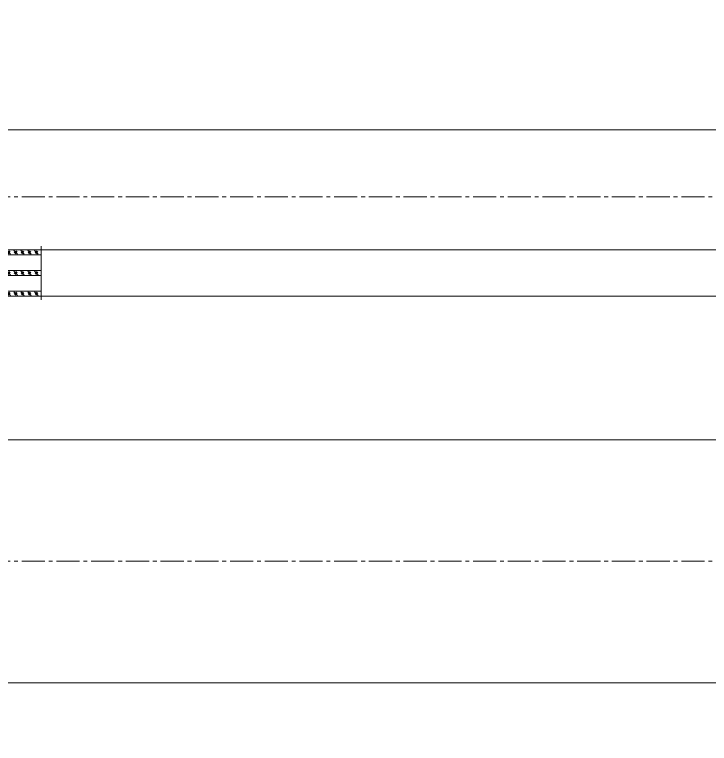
# Model space of a CAD drawing. Header units: millimetres. Extents: x -7155 to 483283, y -227682 to 148426.
# Drawn here: x 2856 to 3428, y 100350 to 100950 of the extents above; entities that cross this region are included whole.
import ezdxf

# ---------------------------------------------------------------- set-up
doc = ezdxf.new("R2010")
doc.units = ezdxf.units.MM
doc.linetypes.add('CENTER', pattern=[50.8, 31.75, -6.35, 6.35, -6.35])
doc.linetypes.add('CENTER2', pattern=[28.575, 19.05, -3.175, 3.175, -3.175])
for name, color, linetype, lineweight in [('A-Wall-Open', 8, 'Continuous', 0), ('Al', 59, 'Continuous', 13), ('Cen', 1, 'CENTER2', 13), ('АР_Стены_Стекло', 4, 'Continuous', 13), ('Витражные конструкции', 252, 'Continuous', 15)]:
    doc.layers.add(name, color=color, linetype=linetype, lineweight=lineweight)
doc.layers.add('CENTER', color=1, linetype='CENTER')
doc.layers.add('АР_Оси_РД_100', color=7, linetype='Continuous', lineweight=0, true_color=0x525252)
doc.layers.add('РД_Оси_100', color=7, linetype='Continuous', lineweight=0, true_color=0x525252)
doc.layers.add('РД_Витраж_проем', color=80, linetype='Continuous', lineweight=0, plot=False)

# ---------------------------------------------------------------- blocks, each defined once
blk = doc.blocks.new('СОШ_2200_АР_ОСИ_М100_28.05.24')
at = {"layer": 'АР_Оси_РД_100', "linetype": 'CENTER2'}
for points in [[(119910, 100950), (119410, 100800), (-5454.958, 100800), (-5954.958, 100950)], [(119910, 100350), (119410, 100500), (-5454.958, 100500), (-5954.958, 100350)]]:
    blk.add_lwpolyline(points, dxfattribs=at)
blk = doc.blocks.new('ТПУ-45.02')
at = {"elevation": 0}
blk.add_lwpolyline([(-1.95, 2.5, -0.916659), (-1.46, 2.45), (-1.46, 1.4, -0.398231), (-1.56, 1.3), (-1.95, 1.3, 0.668179), (-2.12, 0.87), (-1.32, 0.07, 0.198912), (-1.15, 0), (1.15, 0, 0.198912), (1.33, 0.07), (2.13, 0.87, 0.668179), (1.95, 1.3), (1.6, 1.3, -0.414214), (1.5, 1.4), (1.5, 2.45, -0.904069), (2, 2.5), (3.25, 2.5, 0.414214), (3.5, 2.75), (3.5, 3.12, 0.327426), (3.33, 3.36), (-1.02, 4.3, 0.167079), (-1.18, 4.27, -0.978527), (-1.56, 4.79, 0.140808), (-1.48, 4.91), (-0.96, 6.38, -0.301775), (-0.78, 6.57, -0.191208), (1.62, 6.31, -0.2528), (1.73, 6.1, 0.249371), (1.83, 5.89, -0.087675), (2.52, 5.19, 0.34791), (2.81, 5.09), (3.32, 5.37, 0.434986), (3.41, 5.73, 0.631386), (-3.78, 4.46), (-3.8, 2.75, 0.423855), (-3.56, 2.5)], format="xyb", close=True, dxfattribs=at)
blk.add_lwpolyline([(-1.97, 4.34, 0.440609), (-1.77, 4.03), (-0.49, 3.79, -0.880439), (-0.55, 3.3), (-3.19, 3.3, -0.266716), (-1.66, 6.19, -0.681981), (-1.51, 6.08)], format="xyb", close=True)
blk.add_lwpolyline([(0.55, 0.69, 0.413945), (0.7, 0.84), (0.7, 2.45, 0.414214), (0.45, 2.7), (-0.45, 2.7, 0.414214), (-0.7, 2.45), (-0.7, 0.84, 0.413945), (-0.55, 0.69), (0.55, 0.69)], format="xyb")
blk = doc.blocks.new('РУ-65.05')
blk.add_blockref('ТПУ-45.02', (-2.63, -2.5))
blk = doc.blocks.new('Стекло 4 мм разрез')
at = {"layer": 'Al'}
for p, q in [((-2, -41.94), (-2, 0)), ((2, -41.94), (2, 0))]:
    blk.add_line(p, q, dxfattribs=at)
at = {"layer": 'Al', "ltscale": 4}
blk.add_line((2, 0), (-2, 0), dxfattribs=at)
at = {"layer": 'Al', "color": 5, "linetype": 'Continuous'}
for p, q in [((-1.42, -5.36), (1.42, -2.52)), ((-1.14, -3.94), (0, -2.81)), ((0, -5.08), (1.14, -3.94)), ((-1.42, -11.04), (1.42, -8.2)), ((-1.14, -9.62), (0, -8.48)), ((0, -10.75), (1.14, -9.62)), ((-1.42, -16.71), (1.42, -13.88)), ((-1.14, -15.3), (0, -14.16)), ((0, -16.43), (1.14, -15.3)), ((-1.42, -22.39), (1.42, -19.55)), ((-1.14, -20.97), (0, -19.84)), ((0, -22.11), (1.14, -20.97)), ((-1.42, -28.07), (1.42, -25.23)), ((-1.14, -26.65), (0, -25.51)), ((0, -27.78), (1.14, -26.65)), ((-1.42, -33.74), (1.42, -30.91)), ((-1.14, -32.33), (0, -31.19)), ((0, -33.46), (1.14, -32.33)), ((-1.42, -39.42), (1.42, -36.58)), ((-1.14, -38), (0, -36.87)), ((0, -39.14), (1.14, -38))]:
    blk.add_line(p, q, dxfattribs=at)
blk = doc.blocks.new('СПД 38 4+4+4')
at = {"layer": 'Al', "ltscale": 4}
for p, q in [((4, 0), (17, -12)), ((4, -12), (17, 0)), ((21, 0), (34, -12)), ((21, -12), (34, 0))]:
    blk.add_line(p, q, dxfattribs=at)
for points in [[(4, 0), (17, 0), (17, -12), (4, -12)], [(21, 0), (34, 0), (34, -12), (21, -12)]]:
    blk.add_lwpolyline(points, close=True, dxfattribs=at)
at = {"layer": 'Cen', "ltscale": 5}
blk.add_line((41, -41.94), (-3, -41.94), dxfattribs=at)
at = {"layer": 'Al', "ltscale": 4}
for p in [(2, 0), (19, 0), (36, 0)]:
    blk.add_blockref('Стекло 4 мм разрез', p, dxfattribs=at)
blk = doc.blocks.new('дверь 72 стык створок')
for p, q in [((-122.86, 26.95), (-157.86, 26.95)), ((-122.86, -45.05), (-157.86, -45.05))]:
    blk.add_line(p, q)
at = {"layer": 'CENTER', "ltscale": 5}
blk.add_line((-106.56, 26.57), (-106.56, -50.79), dxfattribs=at)
at = {"xscale": -1, "rotation": 180}
blk.add_blockref('РУ-65.05', (-107.35, 22.95), dxfattribs=at)
at = {"xscale": -1}
blk.add_blockref('РУ-65.05', (-105.76, -41.05), dxfattribs=at)
at = {"layer": 'Al', "ltscale": 4, "rotation": 270}
blk.add_blockref('СПД 38 4+4+4', (-171.17, 0), dxfattribs=at)
at = {"layer": 'Al', "ltscale": 4, "xscale": -1, "rotation": 90}
blk.add_blockref('СПД 38 4+4+4', (-41.94, 0), dxfattribs=at)

msp = doc.modelspace()

# ---------------------------------------------------------------- linework, layer by layer
at = {"layer": 'A-Wall-Open', "color": 18, "linetype": 'Continuous', "lineweight": 0, "true_color": 0x000000}
for p, q in [((2100, 100855), (4000, 100855)), ((1800, 100600), (4000, 100600)), ((2100, 100600), (4000, 100600)), ((1800, 100400), (4000, 100400))]:
    msp.add_line(p, q, dxfattribs=at)
at = {"layer": 'АР_Стены_Стекло', "ltscale": 35}
for p, q in [((3762.61, 100756.29), (2878.11, 100756.29)), ((3762.61, 100718.29), (2878.11, 100718.29))]:
    msp.add_line(p, q, dxfattribs=at)
at = {"layer": 'РД_Витраж_проем', "color": 18, "linetype": 'Continuous', "lineweight": 0, "true_color": 0x000000}
for p, q in [((4000, 100855), (200, 100855)), ((4000, 100600), (200, 100600))]:
    msp.add_line(p, q, dxfattribs=at)

# ---------------------------------------------------------------- block references
at = {"layer": 'Витражные конструкции', "color": 18, "ltscale": 4, "true_color": 0x000000, "rotation": 179.9999999999999}
msp.add_blockref('дверь 72 стык створок', (2665, 100718.29), dxfattribs=at)
at = {"layer": 'РД_Оси_100'}
msp.add_blockref('СОШ_2200_АР_ОСИ_М100_28.05.24', (0, 0), dxfattribs=at)

doc.saveas('drawing.dxf')
